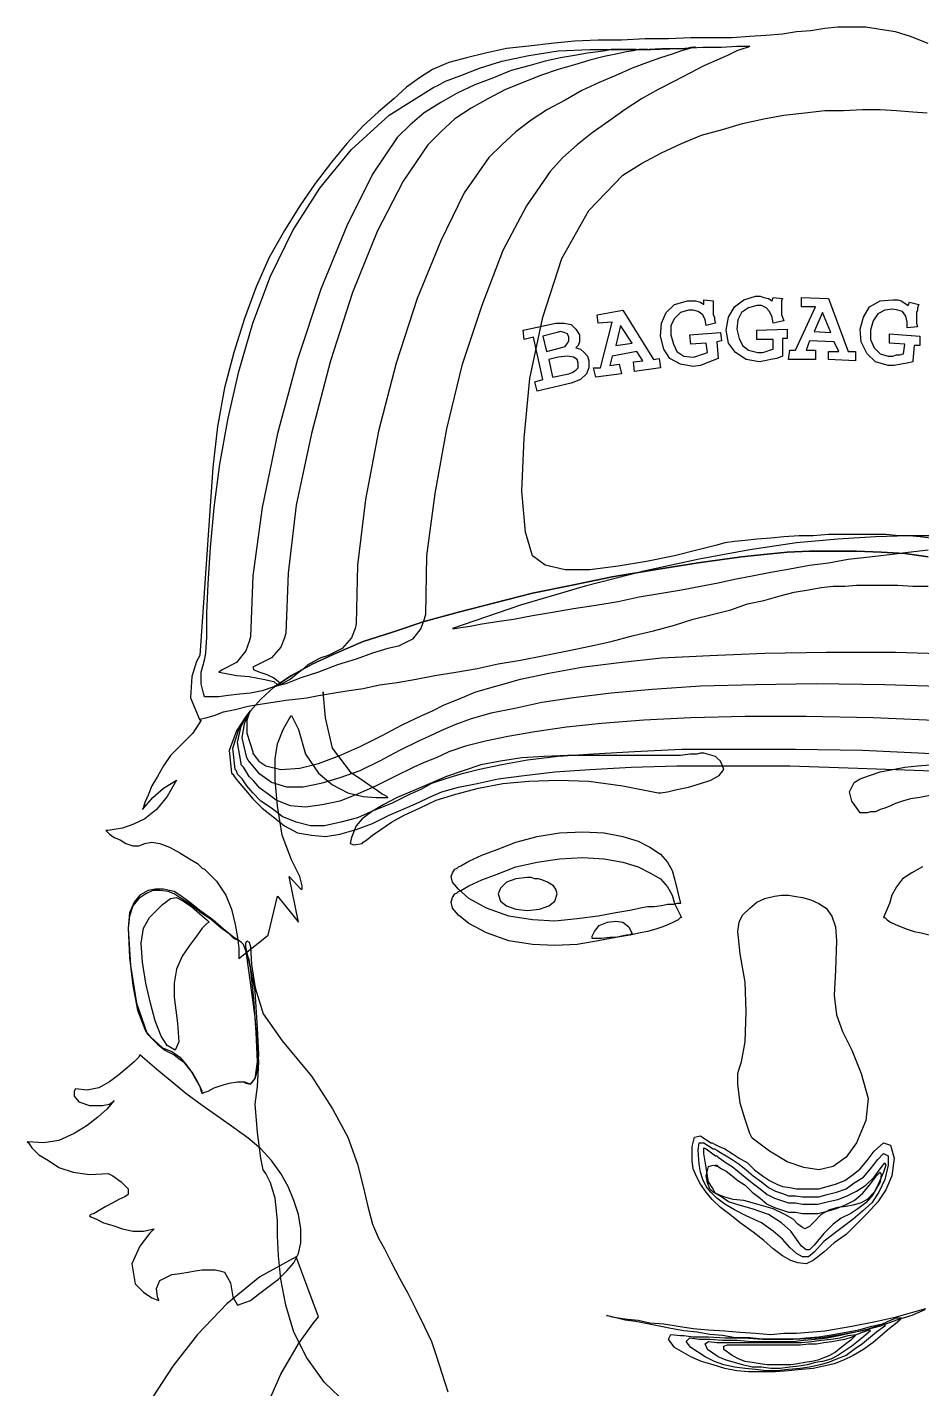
# Model space of a CAD drawing. Extents: x 141.92 to 143.05, y 60.08 to 61.86.
# Drawn here: x 142.3503 to 142.5103, y 61.6175 to 61.8611 of the extents above; entities that cross this region are included whole.
import ezdxf

# ---------------------------------------------------------------- set-up
doc = ezdxf.new("R2010")
doc.units = 0
doc.layers.get('0').update_dxf_attribs({"linetype": 'CONTINUOUS'})

msp = doc.modelspace()

# ---------------------------------------------------------------- linework, layer by layer
at = {"linetype": 'CONTINUOUS'}
for points in [[(142.5115, 61.85819), (142.50835, 61.85944), (142.50562, 61.86029), (142.50288, 61.8607), (142.50037, 61.86112), (142.49785, 61.86112), (142.49532, 61.86112), (142.49301, 61.86091), (142.49049, 61.86049), (142.48796, 61.86029), (142.48545, 61.85986), (142.48251, 61.85965), (142.47957, 61.85944), (142.47642, 61.85924), (142.47285, 61.85924), (142.46906, 61.85924), (142.46507, 61.85902), (142.46086, 61.85902), (142.45666, 61.85881), (142.45246, 61.85881), (142.44826, 61.8586), (142.44406, 61.85819), (142.44007, 61.85776), (142.43607, 61.85734), (142.43229, 61.8565), (142.42893, 61.85566), (142.42578, 61.85482), (142.42283, 61.85356), (142.42053, 61.85209), (142.41821, 61.8504), (142.4159, 61.8483), (142.41317, 61.846), (142.41044, 61.84347), (142.40749, 61.84032), (142.40476, 61.83696), (142.40182, 61.83318), (142.39909, 61.82918), (142.39636, 61.82477), (142.39363, 61.81994), (142.39132, 61.81469), (142.38922, 61.80901), (142.38732, 61.80292), (142.38564, 61.79661), (142.38438, 61.78968), (142.38354, 61.78233), (142.38123, 61.7487), (142.3806, 61.74765), (142.37976, 61.74493), (142.37955, 61.74114), (142.38123, 61.73714)], [(142.44385, 61.83528), (142.43965, 61.82918), (142.43544, 61.8212), (142.43166, 61.81132), (142.42808, 61.8006), (142.42536, 61.78926), (142.42325, 61.77771), (142.42178, 61.76657), (142.42158, 61.75606), (142.42136, 61.75522), (142.42073, 61.75353), (142.41926, 61.75165), (142.41674, 61.75038), (142.41485, 61.74996), (142.41212, 61.74913), (142.40918, 61.74808), (142.40581, 61.74703), (142.40245, 61.74576), (142.3993, 61.74471), (142.39657, 61.74366), (142.39425, 61.74303), (142.39237, 61.7424), (142.39027, 61.74198), (142.38837, 61.74177), (142.38627, 61.74156), (142.38459, 61.74135), (142.38333, 61.74135), (142.38249, 61.74135), (142.38207, 61.74135), (142.38186, 61.74198), (142.38144, 61.74366), (142.38144, 61.74576), (142.38207, 61.74786), (142.38228, 61.74913), (142.38249, 61.75206), (142.38249, 61.75627), (142.3827, 61.76152), (142.38312, 61.76804), (142.38375, 61.77518), (142.3848, 61.78296), (142.38627, 61.79115), (142.38817, 61.79955), (142.39068, 61.80817), (142.39384, 61.81657), (142.39783, 61.82477), (142.40266, 61.83233), (142.40834, 61.83927), (142.41506, 61.84537), (142.42305, 61.8504), (142.42368, 61.85062), (142.42515, 61.85145), (142.42788, 61.8525), (142.43124, 61.85377), (142.43523, 61.85503), (142.44007, 61.85608), (142.44532, 61.85692), (142.45099, 61.85713), (142.45666, 61.85713), (142.46191, 61.85713), (142.46696, 61.85734), (142.47117, 61.85755), (142.47453, 61.85755), (142.47725, 61.85776), (142.47894, 61.85776), (142.47957, 61.85776), (142.47936, 61.85755), (142.47852, 61.85734), (142.47725, 61.85692), (142.47558, 61.85608), (142.47368, 61.85524), (142.47138, 61.85419), (142.46885, 61.85293), (142.46612, 61.85145), (142.46318, 61.84999), (142.46024, 61.8483), (142.45729, 61.84642), (142.45436, 61.84431), (142.45141, 61.84221), (142.44868, 61.84011), (142.44616, 61.8378), (142.44385, 61.83528)], [(142.43292, 61.8378), (142.42851, 61.83149), (142.42431, 61.82288), (142.4201, 61.81259), (142.41632, 61.80103), (142.41317, 61.78884), (142.41086, 61.77665), (142.40939, 61.76489), (142.40918, 61.75438), (142.40897, 61.75353), (142.40834, 61.75186), (142.40666, 61.74996), (142.40414, 61.7487), (142.40287, 61.74828), (142.40161, 61.74765), (142.40056, 61.74703), (142.39951, 61.74618), (142.39846, 61.74534), (142.39741, 61.7445), (142.39594, 61.74366), (142.39425, 61.74303), (142.39237, 61.7424), (142.39027, 61.74198), (142.38837, 61.74177), (142.38627, 61.74156), (142.38459, 61.74135), (142.38333, 61.74135), (142.38249, 61.74135), (142.38207, 61.74135), (142.38186, 61.74198), (142.38144, 61.74366), (142.38144, 61.74576), (142.38207, 61.74786), (142.38228, 61.74913), (142.38249, 61.75206), (142.38249, 61.75627), (142.3827, 61.76152), (142.38312, 61.76804), (142.38375, 61.77518), (142.3848, 61.78296), (142.38627, 61.79115), (142.38817, 61.79955), (142.39068, 61.80817), (142.39384, 61.81657), (142.39783, 61.82477), (142.40266, 61.83233), (142.40834, 61.83927), (142.41506, 61.84537), (142.42305, 61.8504), (142.42368, 61.85062), (142.42515, 61.85145), (142.42788, 61.8525), (142.43124, 61.85377), (142.43523, 61.85503), (142.44007, 61.85608), (142.44532, 61.85692), (142.45099, 61.85713), (142.45624, 61.85713), (142.46045, 61.85713), (142.46381, 61.85734), (142.46633, 61.85734), (142.46801, 61.85734), (142.46906, 61.85755), (142.4697, 61.85755), (142.4699, 61.85755), (142.4697, 61.85755), (142.46885, 61.85734), (142.46738, 61.85692), (142.4657, 61.85629), (142.4636, 61.85566), (142.46129, 61.85482), (142.45856, 61.85377), (142.45561, 61.8525), (142.45267, 61.85125), (142.44952, 61.84978), (142.44658, 61.8481), (142.44342, 61.84642), (142.44049, 61.84452), (142.43775, 61.84242), (142.43523, 61.84011), (142.43292, 61.8378)], [(142.38207, 61.74135), (142.38186, 61.74198), (142.38144, 61.74366), (142.38144, 61.74576), (142.38207, 61.74786), (142.38228, 61.74913), (142.38249, 61.75206), (142.38249, 61.75627), (142.3827, 61.76152), (142.38312, 61.76804), (142.38375, 61.77518), (142.3848, 61.78296), (142.38627, 61.79115), (142.38817, 61.79955), (142.39068, 61.80817), (142.39384, 61.81657), (142.39783, 61.82477), (142.40266, 61.83233), (142.40834, 61.83927), (142.41506, 61.84537), (142.42305, 61.8504), (142.42368, 61.85062), (142.42515, 61.85145), (142.42788, 61.8525), (142.43124, 61.85377), (142.43523, 61.85503), (142.44007, 61.85608), (142.44532, 61.85692), (142.45099, 61.85713), (142.45561, 61.85713), (142.45814, 61.85713), (142.45919, 61.85713), (142.45876, 61.85713), (142.45793, 61.85713), (142.45646, 61.85713), (142.45541, 61.85713), (142.45499, 61.85713), (142.45478, 61.85713), (142.45372, 61.85692), (142.45246, 61.85671), (142.45057, 61.8565), (142.44826, 61.85608), (142.44574, 61.85566), (142.44301, 61.85503), (142.44007, 61.85419), (142.43692, 61.85335), (142.43377, 61.85209), (142.4304, 61.85083), (142.42725, 61.84935), (142.42431, 61.84767), (142.42136, 61.84578), (142.41884, 61.84368), (142.41653, 61.84137), (142.41212, 61.83486), (142.40749, 61.82561), (142.40287, 61.81427), (142.39867, 61.80165), (142.3951, 61.78842), (142.39237, 61.77518), (142.39068, 61.76299), (142.39027, 61.75206), (142.39005, 61.75123), (142.38942, 61.74955), (142.38775, 61.74744), (142.38522, 61.74618), (142.38459, 61.74576), (142.38564, 61.74555), (142.38775, 61.74513), (142.39005, 61.74493), (142.39257, 61.7445), (142.39447, 61.74408), (142.3951, 61.74345), (142.39425, 61.74303), (142.39237, 61.7424), (142.39027, 61.74198), (142.38837, 61.74177), (142.38627, 61.74156), (142.38459, 61.74135), (142.38333, 61.74135), (142.38249, 61.74135), (142.38207, 61.74135)], [(142.422, 61.84011), (142.41758, 61.8336), (142.41296, 61.82456), (142.40854, 61.81364), (142.40456, 61.80145), (142.40119, 61.78842), (142.39846, 61.7756), (142.39699, 61.76342), (142.39657, 61.7527), (142.39636, 61.75186), (142.39573, 61.75018), (142.39405, 61.74828), (142.39152, 61.74703), (142.39068, 61.7466), (142.3909, 61.74618), (142.39195, 61.74576), (142.3932, 61.74534), (142.39447, 61.74471), (142.39531, 61.74408), (142.39552, 61.74366), (142.39425, 61.74303), (142.39237, 61.7424), (142.39027, 61.74198), (142.38837, 61.74177), (142.38627, 61.74156), (142.38459, 61.74135), (142.38333, 61.74135), (142.38249, 61.74135), (142.38207, 61.74135), (142.38186, 61.74198), (142.38144, 61.74366), (142.38144, 61.74576), (142.38207, 61.74786), (142.38228, 61.74913), (142.38249, 61.75206), (142.38249, 61.75627), (142.3827, 61.76152), (142.38312, 61.76804), (142.38375, 61.77518), (142.3848, 61.78296), (142.38627, 61.79115), (142.38817, 61.79955), (142.39068, 61.80817), (142.39384, 61.81657), (142.39783, 61.82477), (142.40266, 61.83233), (142.40834, 61.83927), (142.41506, 61.84537), (142.42305, 61.8504), (142.42368, 61.85062), (142.42515, 61.85145), (142.42788, 61.8525), (142.43124, 61.85377), (142.43523, 61.85503), (142.44007, 61.85608), (142.44532, 61.85692), (142.45099, 61.85713), (142.45583, 61.85713), (142.45898, 61.85713), (142.46066, 61.85713), (142.46129, 61.85713), (142.46129, 61.85713), (142.46086, 61.85713), (142.46024, 61.85713), (142.46003, 61.85713), (142.45981, 61.85713), (142.45876, 61.85692), (142.45751, 61.85671), (142.45561, 61.85629), (142.45351, 61.85587), (142.45099, 61.85524), (142.44826, 61.8544), (142.44532, 61.85356), (142.44217, 61.8525), (142.43902, 61.85125), (142.43587, 61.84999), (142.43271, 61.8483), (142.42977, 61.84662), (142.42683, 61.84473), (142.42431, 61.84242), (142.422, 61.84011)], [(142.51192, 61.76972), (142.51003, 61.76992), (142.50814, 61.77014), (142.50625, 61.77014), (142.50393, 61.77035), (142.50142, 61.77035), (142.4989, 61.77035), (142.49637, 61.77035), (142.49364, 61.77035), (142.49091, 61.77014), (142.48839, 61.77014), (142.48567, 61.76992), (142.48335, 61.76972), (142.48083, 61.76951), (142.47873, 61.7693), (142.47684, 61.76909), (142.47515, 61.76887), (142.47368, 61.76845), (142.47033, 61.76762), (142.46612, 61.76657), (142.46108, 61.76552), (142.45604, 61.76467), (142.45099, 61.76404), (142.44658, 61.76404), (142.44301, 61.76489), (142.4407, 61.76657), (142.43944, 61.77077), (142.4388, 61.77812), (142.43922, 61.78758), (142.44027, 61.7983), (142.44259, 61.80922), (142.44595, 61.81973), (142.45078, 61.82834), (142.45688, 61.83465), (142.46024, 61.83675), (142.46381, 61.83864), (142.46738, 61.84032), (142.47095, 61.8418), (142.47473, 61.84285), (142.47831, 61.8439), (142.48209, 61.84473), (142.48567, 61.84537), (142.48944, 61.84578), (142.49301, 61.8462), (142.49637, 61.8462), (142.49973, 61.84642), (142.50288, 61.84642), (142.50583, 61.8462), (142.50877, 61.846), (142.51129, 61.84578)], [(142.48377, 61.80523), (142.48083, 61.80523), (142.48083, 61.80691), (142.48629, 61.80712), (142.48629, 61.80544), (142.48545, 61.80544), (142.48545, 61.8025), (142.48545, 61.80228), (142.4844, 61.80187), (142.48335, 61.80165), (142.4823, 61.80145), (142.48125, 61.80123), (142.47894, 61.80165), (142.47705, 61.80292), (142.47579, 61.8046), (142.47537, 61.80691), (142.47579, 61.80922), (142.47684, 61.81112), (142.47852, 61.81237), (142.48062, 61.813), (142.48146, 61.813), (142.48209, 61.81279), (142.48293, 61.81259), (142.48356, 61.81217), (142.48377, 61.81279), (142.48545, 61.81259), (142.48524, 61.81217), (142.48524, 61.81154), (142.48524, 61.81112), (142.48524, 61.81069), (142.48524, 61.81027), (142.48524, 61.80964), (142.48545, 61.80922), (142.48567, 61.80859), (142.48377, 61.80817), (142.48356, 61.80922), (142.48314, 61.81027), (142.48251, 61.8109), (142.48167, 61.81132), (142.48083, 61.81132), (142.47936, 61.8109), (142.4781, 61.81006), (142.47747, 61.8088), (142.47725, 61.80712), (142.47768, 61.80544), (142.47831, 61.80418), (142.47936, 61.80334), (142.48104, 61.80292), (142.48188, 61.80292), (142.48251, 61.80313), (142.48314, 61.80334), (142.48377, 61.80355), (142.48377, 61.80523)], [(142.49133, 61.81112), (142.48881, 61.81112), (142.48881, 61.81279), (142.49364, 61.81259), (142.49721, 61.80313), (142.49847, 61.80313), (142.49847, 61.80145), (142.49364, 61.80165), (142.49364, 61.80313), (142.49553, 61.80313), (142.49469, 61.80481), (142.49028, 61.80502), (142.48965, 61.80334), (142.49133, 61.80334), (142.49133, 61.80165), (142.4865, 61.80165), (142.48672, 61.80334), (142.48776, 61.80334), (142.49133, 61.81112)], [(142.45499, 61.80838), (142.45246, 61.80817), (142.45226, 61.80964), (142.45688, 61.81048), (142.46234, 61.80165), (142.46339, 61.80187), (142.4636, 61.80018), (142.45898, 61.79955), (142.45876, 61.80123), (142.46045, 61.80145), (142.4594, 61.80313), (142.45499, 61.80228), (142.45456, 61.8006), (142.45624, 61.80082), (142.45666, 61.79913), (142.45204, 61.7985), (142.45162, 61.80018), (142.45288, 61.80018), (142.45499, 61.80838)], [(142.4718, 61.8046), (142.46906, 61.80439), (142.46885, 61.80607), (142.47432, 61.80649), (142.47453, 61.80502), (142.47368, 61.80481), (142.4739, 61.80187), (142.4739, 61.80187), (142.47285, 61.80145), (142.4718, 61.80103), (142.47075, 61.8006), (142.46948, 61.8004), (142.46717, 61.80082), (142.46528, 61.80187), (142.46423, 61.80355), (142.4636, 61.80586), (142.46381, 61.80817), (142.46465, 61.81006), (142.46612, 61.81154), (142.46843, 61.81217), (142.46927, 61.81217), (142.4699, 61.81217), (142.47075, 61.81195), (142.47138, 61.81154), (142.47138, 61.81237), (142.47305, 61.81217), (142.47305, 61.81154), (142.47305, 61.81112), (142.47305, 61.81048), (142.47305, 61.81006), (142.47305, 61.80964), (142.47327, 61.80922), (142.47327, 61.8088), (142.47348, 61.80817), (142.4718, 61.80775), (142.47158, 61.8088), (142.47117, 61.80964), (142.47033, 61.81027), (142.46948, 61.81048), (142.46865, 61.81048), (142.46717, 61.81006), (142.46612, 61.80901), (142.46549, 61.80775), (142.46549, 61.80607), (142.46591, 61.80439), (142.46655, 61.80313), (142.4678, 61.80228), (142.46948, 61.80208), (142.47011, 61.80228), (142.47075, 61.8025), (142.47138, 61.80271), (142.472, 61.80292), (142.4718, 61.8046)], [(142.5073, 61.80439), (142.50457, 61.8046), (142.50457, 61.80628), (142.51003, 61.80586), (142.51003, 61.80418), (142.50898, 61.80418), (142.50877, 61.80145), (142.50877, 61.80123), (142.50772, 61.80103), (142.50667, 61.80082), (142.5054, 61.8006), (142.50435, 61.8006), (142.50205, 61.80123), (142.50057, 61.80271), (142.49952, 61.80481), (142.49931, 61.80712), (142.49995, 61.80922), (142.501, 61.81112), (142.50288, 61.81217), (142.5052, 61.81237), (142.50604, 61.81237), (142.50667, 61.81217), (142.5073, 61.81174), (142.50793, 61.81132), (142.50814, 61.81195), (142.50982, 61.81154), (142.50961, 61.8109), (142.50961, 61.81048), (142.5094, 61.81006), (142.5094, 61.80964), (142.5094, 61.80922), (142.5094, 61.80859), (142.5094, 61.80817), (142.50961, 61.80754), (142.50772, 61.80733), (142.50772, 61.80838), (142.5075, 61.80943), (142.50688, 61.81027), (142.50604, 61.81048), (142.5052, 61.81069), (142.50373, 61.81048), (142.50247, 61.80985), (142.50163, 61.80859), (142.5012, 61.80691), (142.5012, 61.80523), (142.50183, 61.80376), (142.50288, 61.80271), (142.50435, 61.80228), (142.5052, 61.80228), (142.50583, 61.8025), (142.50645, 61.8025), (142.50709, 61.80271), (142.5073, 61.80439)], [(142.4409, 61.80565), (142.43922, 61.80523), (142.43902, 61.80691), (142.4449, 61.80817), (142.44637, 61.80817), (142.44763, 61.80796), (142.44847, 61.80712), (142.4491, 61.80607), (142.4491, 61.80544), (142.4491, 61.80481), (142.44889, 61.80418), (142.44847, 61.80376), (142.44931, 61.80355), (142.44994, 61.80292), (142.45057, 61.80228), (142.45078, 61.80145), (142.45078, 61.80018), (142.45036, 61.79913), (142.44931, 61.79808), (142.44763, 61.79745), (142.44154, 61.79598), (142.44112, 61.79766), (142.44259, 61.79808), (142.4409, 61.80565)], [(142.49111, 61.8067), (142.49406, 61.80649), (142.49259, 61.81006), (142.49111, 61.8067)], [(142.44322, 61.80313), (142.44574, 61.80376), (142.44658, 61.80397), (142.447, 61.8046), (142.44721, 61.80502), (142.44721, 61.80565), (142.447, 61.80628), (142.44637, 61.80649), (142.44574, 61.8067), (142.44511, 61.80649), (142.44259, 61.80586), (142.44322, 61.80313)], [(142.45561, 61.80418), (142.45856, 61.8046), (142.45646, 61.80775), (142.45561, 61.80418)], [(142.44427, 61.7985), (142.44721, 61.79913), (142.44784, 61.79935), (142.44847, 61.79977), (142.44889, 61.80018), (142.44889, 61.80103), (142.44868, 61.80165), (142.44805, 61.80208), (142.447, 61.80228), (142.44532, 61.80208), (142.44364, 61.80165), (142.44427, 61.7985)], [(142.51319, 61.77014), (142.50793, 61.77014), (142.50205, 61.76992), (142.49532, 61.76951), (142.48796, 61.76887), (142.47957, 61.76762), (142.47053, 61.76594), (142.46066, 61.76383), (142.45016, 61.7611), (142.43859, 61.75774), (142.42641, 61.75353), (142.42683, 61.75353), (142.42788, 61.75375), (142.42956, 61.75396), (142.43166, 61.75438), (142.43439, 61.7548), (142.43734, 61.75522), (142.4407, 61.75585), (142.44427, 61.75648), (142.44805, 61.75711), (142.45204, 61.75774), (142.45604, 61.75837), (142.45981, 61.75921), (142.46381, 61.75984), (142.46738, 61.76047), (142.47075, 61.7611), (142.4739, 61.76173), (142.47684, 61.76237), (142.47999, 61.76299), (142.48335, 61.76362), (142.48672, 61.76425), (142.49028, 61.76489), (142.49364, 61.7653), (142.49721, 61.76594), (142.501, 61.76635), (142.50457, 61.76677), (142.50793, 61.7672), (142.5115, 61.76762)], [(142.5115, 61.76635), (142.5073, 61.76699), (142.5031, 61.7672), (142.49868, 61.7674), (142.49448, 61.7674), (142.49028, 61.7674), (142.48629, 61.7672), (142.48209, 61.76677), (142.4781, 61.76635), (142.47033, 61.7653), (142.46255, 61.76404), (142.45499, 61.76278), (142.44784, 61.76132), (142.4407, 61.75984), (142.43397, 61.75816), (142.42746, 61.75648), (142.42136, 61.7548), (142.41569, 61.75291), (142.41044, 61.75123), (142.40561, 61.74913), (142.4014, 61.74723), (142.39762, 61.74513), (142.39447, 61.74303), (142.39215, 61.74093), (142.39027, 61.73883), (142.38942, 61.73778), (142.38775, 61.73526), (142.38648, 61.73169), (142.3869, 61.72769)], [(142.38753, 61.72832), (142.38712, 61.73211), (142.38817, 61.73547), (142.38963, 61.73799), (142.39027, 61.73883), (142.39215, 61.74093), (142.39447, 61.74303), (142.39762, 61.74513), (142.4014, 61.74723), (142.40561, 61.74913), (142.41044, 61.75123), (142.41569, 61.75291), (142.42136, 61.7548), (142.42746, 61.75648), (142.43397, 61.75816), (142.4407, 61.75984), (142.44784, 61.76132), (142.45499, 61.76278), (142.46255, 61.76404), (142.47033, 61.7653), (142.4781, 61.76635), (142.48209, 61.76677), (142.48629, 61.7672), (142.49028, 61.7674), (142.49448, 61.7674), (142.49868, 61.7674), (142.5031, 61.7672), (142.5073, 61.76699), (142.5115, 61.76635)], [(142.38858, 61.72937), (142.38795, 61.73316), (142.38858, 61.73609), (142.38963, 61.73799), (142.39027, 61.73883), (142.39215, 61.74093), (142.39447, 61.74303), (142.39762, 61.74513), (142.4014, 61.74723), (142.40561, 61.74913), (142.41044, 61.75123), (142.41569, 61.75291), (142.42136, 61.7548), (142.42746, 61.75648), (142.43397, 61.75816), (142.4407, 61.75984), (142.44784, 61.76132), (142.45499, 61.76278), (142.46255, 61.76404), (142.47033, 61.7653), (142.4781, 61.76635), (142.48209, 61.76677), (142.48629, 61.7672), (142.49028, 61.7674), (142.49448, 61.7674), (142.49868, 61.7674), (142.5031, 61.7672), (142.5073, 61.76699), (142.5115, 61.76635)], [(142.38963, 61.73042), (142.3888, 61.73399), (142.38922, 61.73652), (142.38985, 61.73819), (142.39027, 61.73883), (142.39215, 61.74093), (142.39447, 61.74303), (142.39762, 61.74513), (142.4014, 61.74723), (142.40561, 61.74913), (142.41044, 61.75123), (142.41569, 61.75291), (142.42136, 61.7548), (142.42746, 61.75648), (142.43397, 61.75816), (142.4407, 61.75984), (142.44784, 61.76132), (142.45499, 61.76278), (142.46255, 61.76404), (142.47033, 61.7653), (142.4781, 61.76635), (142.48209, 61.76677), (142.48629, 61.7672), (142.49028, 61.7674), (142.49448, 61.7674), (142.49868, 61.7674), (142.5031, 61.7672), (142.5073, 61.76699), (142.5115, 61.76635)], [(142.5115, 61.76635), (142.5073, 61.76699), (142.5031, 61.7672), (142.49868, 61.7674), (142.49448, 61.7674), (142.49028, 61.7674), (142.48629, 61.7672), (142.48209, 61.76677), (142.4781, 61.76635), (142.47033, 61.7653), (142.46255, 61.76404), (142.45499, 61.76278), (142.44784, 61.76132), (142.4407, 61.75984), (142.43397, 61.75816), (142.42746, 61.75648), (142.42136, 61.7548), (142.41569, 61.75291), (142.41044, 61.75123), (142.40561, 61.74913), (142.4014, 61.74723), (142.39762, 61.74513), (142.39447, 61.74303), (142.39215, 61.74093), (142.39027, 61.73883), (142.39005, 61.73841), (142.38963, 61.73714), (142.38963, 61.73484), (142.39068, 61.73147)], [(142.38123, 61.73714), (142.38144, 61.73736), (142.38228, 61.73757), (142.38375, 61.73799), (142.38543, 61.73862), (142.38753, 61.73904), (142.38985, 61.73967), (142.39237, 61.74009), (142.3951, 61.74051), (142.39657, 61.74072), (142.39825, 61.74093), (142.40035, 61.74114), (142.40245, 61.74156), (142.40497, 61.74198), (142.40749, 61.7424), (142.41044, 61.74282), (142.41338, 61.74345), (142.41653, 61.74388), (142.41989, 61.7445), (142.42325, 61.74513), (142.42703, 61.74576), (142.43082, 61.74639), (142.4346, 61.74723), (142.43859, 61.74786), (142.4428, 61.7487), (142.447, 61.74955), (142.45099, 61.75038), (142.45478, 61.75123), (142.45876, 61.75228), (142.46234, 61.75312), (142.46612, 61.75417), (142.46948, 61.75522), (142.47285, 61.75606), (142.4762, 61.7569), (142.47915, 61.75795), (142.48209, 61.75858), (142.48504, 61.75942), (142.48755, 61.76005), (142.49006, 61.76047), (142.49238, 61.76089), (142.49448, 61.7611), (142.49658, 61.7611), (142.49868, 61.76132), (142.501, 61.76132), (142.50352, 61.76132), (142.50604, 61.76132), (142.50877, 61.7611), (142.5115, 61.7611)], [(142.39068, 61.73147), (142.39068, 61.73126), (142.3911, 61.73064), (142.39174, 61.72979), (142.393, 61.72895), (142.39573, 61.72832), (142.39909, 61.72854), (142.40245, 61.72937), (142.40624, 61.73084), (142.41002, 61.73252), (142.4138, 61.73442), (142.41738, 61.73631), (142.42095, 61.73799), (142.42283, 61.73883), (142.42493, 61.73988), (142.42746, 61.74093), (142.43061, 61.74219), (142.43418, 61.74324), (142.43859, 61.7445), (142.44364, 61.74555), (142.44952, 61.7466), (142.45624, 61.74744), (142.46381, 61.74828), (142.47243, 61.7487), (142.4823, 61.74913), (142.49322, 61.74933), (142.50562, 61.74933), (142.51927, 61.74891)], [(142.38144, 61.73714), (142.38144, 61.73714), (142.37997, 61.73484), (142.37745, 61.73231), (142.37598, 61.73084), (142.37471, 61.72895), (142.37366, 61.72706), (142.37261, 61.72538), (142.37198, 61.7237), (142.37136, 61.72244), (142.37114, 61.7216), (142.37093, 61.72118), (142.37283, 61.72328), (142.37471, 61.72496), (142.3764, 61.72601), (142.37703, 61.72643), (142.37535, 61.72349), (142.37346, 61.72118), (142.37136, 61.7195), (142.36925, 61.71845), (142.36736, 61.71782), (142.36589, 61.7176), (142.36484, 61.7174), (142.36442, 61.7174), (142.36463, 61.71718), (142.36505, 61.71677), (142.36589, 61.71613), (142.36694, 61.71572), (142.36799, 61.71508), (142.36925, 61.71467), (142.37031, 61.71467), (142.37136, 61.71508), (142.37261, 61.7153), (142.37408, 61.71508), (142.37576, 61.71445), (142.37766, 61.7134), (142.37934, 61.71235), (142.38081, 61.71151), (142.38165, 61.71067), (142.38207, 61.71046), (142.38417, 61.70836), (142.38585, 61.70584), (142.3869, 61.70331), (142.38753, 61.70058), (142.38795, 61.69828), (142.38817, 61.69638), (142.38817, 61.69491), (142.38817, 61.69449), (142.39342, 61.69869), (142.3951, 61.70563), (142.39888, 61.70101), (142.3972, 61.7092), (142.3993, 61.70689), (142.39951, 61.70689), (142.39951, 61.70752), (142.39909, 61.7092), (142.39762, 61.71215), (142.39594, 61.71655), (142.3951, 61.7218), (142.39468, 61.72643), (142.39468, 61.73021), (142.3951, 61.73294), (142.39615, 61.73547), (142.3972, 61.73736), (142.39762, 61.73799), (142.39888, 61.73547), (142.40014, 61.73105), (142.40245, 61.72769), (142.40497, 61.72559), (142.40771, 61.72412), (142.41044, 61.72349), (142.41275, 61.72328), (142.41422, 61.72328), (142.41485, 61.72328), (142.41485, 61.72328), (142.41464, 61.72349), (142.41422, 61.7237), (142.4138, 61.72391), (142.41296, 61.72454), (142.41169, 61.72538), (142.41023, 61.72643), (142.40834, 61.72769), (142.40497, 61.73211), (142.40371, 61.73757), (142.40329, 61.74219), (142.40329, 61.74177)], [(142.51717, 61.74303), (142.50373, 61.74345), (142.49154, 61.74366), (142.48062, 61.74345), (142.47075, 61.74324), (142.46213, 61.74261), (142.45478, 61.74198), (142.44805, 61.74114), (142.44237, 61.7403), (142.43754, 61.73924), (142.43334, 61.73841), (142.42977, 61.73736), (142.42683, 61.73631), (142.42431, 61.73526), (142.4222, 61.73421), (142.42031, 61.73336), (142.41695, 61.73169), (142.41338, 61.72979), (142.40981, 61.72811), (142.40624, 61.72685), (142.40287, 61.7258), (142.39972, 61.72517), (142.39678, 61.72517), (142.39405, 61.72601), (142.39195, 61.72749), (142.39068, 61.72895), (142.38985, 61.73), (142.38963, 61.73042)], [(142.51529, 61.73694), (142.50163, 61.73757), (142.48965, 61.73778), (142.47873, 61.73778), (142.46906, 61.73757), (142.46066, 61.73714), (142.45309, 61.73652), (142.44679, 61.73589), (142.44112, 61.73504), (142.43628, 61.73421), (142.43229, 61.73336), (142.42872, 61.73252), (142.42578, 61.73147), (142.42346, 61.73042), (142.42136, 61.72959), (142.41948, 61.72874), (142.41611, 61.72706), (142.41275, 61.72538), (142.40939, 61.72391), (142.40624, 61.72265), (142.40309, 61.72202), (142.40014, 61.7216), (142.39741, 61.7218), (142.39489, 61.72286), (142.39342, 61.72391), (142.39195, 61.72496), (142.3909, 61.72622), (142.39005, 61.72706), (142.38942, 61.72811), (142.389, 61.72874), (142.38858, 61.72916), (142.38858, 61.72937)], [(142.51339, 61.73105), (142.49973, 61.73169), (142.48776, 61.73189), (142.47684, 61.73189), (142.46738, 61.73189), (142.45898, 61.73147), (142.45162, 61.73105), (142.44532, 61.73064), (142.43985, 61.73), (142.43523, 61.72916), (142.43124, 61.72832), (142.42788, 61.72749), (142.42515, 61.72664), (142.42263, 61.7258), (142.42073, 61.72475), (142.41884, 61.72391), (142.41548, 61.72223), (142.41233, 61.72097), (142.40939, 61.7197), (142.40644, 61.71887), (142.40351, 61.71823), (142.40098, 61.71823), (142.39846, 61.71887), (142.39594, 61.71992), (142.39405, 61.72139), (142.39215, 61.72265), (142.39068, 61.72412), (142.38963, 61.72538), (142.3888, 61.72664), (142.38795, 61.72749), (142.38775, 61.72811), (142.38753, 61.72832)], [(142.41023, 61.71508), (142.41044, 61.7153), (142.41107, 61.71572), (142.41212, 61.71655), (142.41359, 61.7176), (142.41548, 61.71887), (142.41779, 61.72013), (142.42053, 61.72139), (142.42346, 61.72286), (142.42703, 61.72391), (142.43103, 61.72496), (142.43544, 61.7258), (142.44007, 61.72622), (142.44532, 61.72643), (142.45078, 61.72622), (142.45688, 61.72538), (142.46318, 61.72412), (142.4636, 61.72412), (142.46486, 61.72433), (142.46655, 61.72475), (142.46865, 61.72517), (142.47075, 61.7258), (142.47263, 61.72643), (142.4741, 61.72727), (142.47495, 61.72832), (142.47473, 61.72895), (142.47432, 61.72979), (142.47368, 61.73042), (142.47348, 61.73064), (142.47138, 61.73126), (142.47117, 61.73126), (142.47075, 61.73126), (142.47011, 61.73105), (142.46885, 61.73105), (142.46717, 61.73084), (142.46507, 61.73084), (142.46234, 61.73084), (142.45898, 61.73084), (142.45519, 61.73084), (142.45121, 61.73084), (142.447, 61.73084), (142.4428, 61.73064), (142.4388, 61.73042), (142.43502, 61.72979), (142.43145, 61.72916), (142.4283, 61.72811), (142.42536, 61.72706), (142.42241, 61.7258), (142.41948, 61.72454), (142.41653, 61.72328), (142.41401, 61.72202), (142.41191, 61.72075), (142.41023, 61.7195), (142.40918, 61.71823), (142.40834, 61.71613), (142.40813, 61.71508), (142.40876, 61.71487), (142.41023, 61.71508)], [(142.3869, 61.72769), (142.38712, 61.72749), (142.38753, 61.72685), (142.38837, 61.7258), (142.38942, 61.72454), (142.39068, 61.72307), (142.39237, 61.72139), (142.39425, 61.71992), (142.39636, 61.71823), (142.39867, 61.71697), (142.40119, 61.71655), (142.40371, 61.71635), (142.40624, 61.71677), (142.40918, 61.7176), (142.41212, 61.71865), (142.41506, 61.72013), (142.41843, 61.7216), (142.42031, 61.72244), (142.4222, 61.72328), (142.42452, 61.72433), (142.42746, 61.72517), (142.43082, 61.7258), (142.4346, 61.72664), (142.43922, 61.72727), (142.44469, 61.7279), (142.45099, 61.72832), (142.45835, 61.72874), (142.46655, 61.72895), (142.476, 61.72895), (142.48672, 61.72895), (142.4989, 61.72854), (142.51234, 61.72811)], [(142.49931, 61.72055), (142.4989, 61.72118), (142.49785, 61.72265), (142.49742, 61.72433), (142.49826, 61.72601), (142.49931, 61.72664), (142.501, 61.72727), (142.50288, 61.7279), (142.5052, 61.72832), (142.5073, 61.72874), (142.50961, 61.72895), (142.51192, 61.72916)], [(142.51213, 61.7237), (142.51003, 61.72328), (142.50835, 61.72307), (142.50688, 61.72265), (142.50562, 61.72223), (142.50478, 61.7218), (142.50373, 61.72139), (142.50288, 61.72118), (142.50205, 61.72075), (142.5012, 61.72075), (142.50057, 61.72055), (142.49995, 61.72055), (142.49931, 61.72055)], [(142.42746, 61.71088), (142.42788, 61.7111), (142.42935, 61.71193), (142.43166, 61.71298), (142.43439, 61.71403), (142.43775, 61.7153), (142.44154, 61.71635), (142.44553, 61.71697), (142.44973, 61.71718), (142.45351, 61.71697), (142.45688, 61.71635), (142.45961, 61.7155), (142.46171, 61.71445), (142.4636, 61.7132), (142.46486, 61.71172), (142.4657, 61.71025), (142.46612, 61.70878), (142.46717, 61.70436), (142.46696, 61.70436), (142.46655, 61.70436), (142.46591, 61.70416), (142.46486, 61.70416), (142.46381, 61.70395), (142.46255, 61.70374), (142.46129, 61.70374), (142.46003, 61.70353), (142.45814, 61.70311), (142.45561, 61.70268), (142.45246, 61.70206), (142.44868, 61.70163), (142.44469, 61.70121), (142.4407, 61.70143), (142.43649, 61.70206), (142.4325, 61.70353), (142.42935, 61.70521), (142.42746, 61.70689), (142.42641, 61.70815), (142.4262, 61.7092), (142.42641, 61.70983), (142.42683, 61.71046), (142.42725, 61.71067), (142.42746, 61.71088)], [(142.42746, 61.70647), (142.42788, 61.70668), (142.42935, 61.70752), (142.43166, 61.70857), (142.43439, 61.70962), (142.43775, 61.71088), (142.44154, 61.71172), (142.44553, 61.71235), (142.44973, 61.71256), (142.45351, 61.71235), (142.45688, 61.71172), (142.45961, 61.71088), (142.46171, 61.70983), (142.4636, 61.70878), (142.46486, 61.70731), (142.4657, 61.70584), (142.46612, 61.70436), (142.46738, 61.70185), (142.46717, 61.70185), (142.46675, 61.70143), (142.46591, 61.70101), (142.46507, 61.70058), (142.46402, 61.70016), (142.46276, 61.69974), (142.46129, 61.69933), (142.46003, 61.69911), (142.45814, 61.69869), (142.45561, 61.69828), (142.45246, 61.69764), (142.44868, 61.69701), (142.44469, 61.69681), (142.4407, 61.69701), (142.43649, 61.69764), (142.4325, 61.69911), (142.42935, 61.70079), (142.42746, 61.70226), (142.42641, 61.70353), (142.4262, 61.70458), (142.42641, 61.70541), (142.42683, 61.70605), (142.42725, 61.70626), (142.42746, 61.70647)], [(142.42746, 61.70647), (142.42788, 61.70668), (142.42935, 61.70752), (142.43166, 61.70857), (142.43439, 61.70962), (142.43775, 61.71088), (142.44154, 61.71172), (142.44553, 61.71235), (142.44973, 61.71256), (142.45351, 61.71235), (142.45688, 61.71172), (142.45961, 61.71088), (142.46171, 61.70983), (142.4636, 61.70878), (142.46486, 61.70731), (142.4657, 61.70584), (142.46612, 61.70436), (142.46738, 61.70185), (142.46717, 61.70185), (142.46675, 61.70143), (142.46591, 61.70101), (142.46507, 61.70058), (142.46402, 61.70016), (142.46276, 61.69974), (142.46129, 61.69933), (142.46003, 61.69911), (142.45814, 61.69869), (142.45561, 61.69828), (142.45246, 61.69764), (142.44868, 61.69701), (142.44469, 61.69681), (142.4407, 61.69701), (142.43649, 61.69764), (142.4325, 61.69911), (142.42935, 61.70079), (142.42746, 61.70226), (142.42641, 61.70353), (142.4262, 61.70458), (142.42641, 61.70541), (142.42683, 61.70605), (142.42725, 61.70626), (142.42746, 61.70647)], [(142.51045, 61.71088), (142.50856, 61.70983), (142.50688, 61.70878), (142.50583, 61.70731), (142.50499, 61.70584), (142.50457, 61.70436), (142.50352, 61.70185), (142.50373, 61.70185), (142.50415, 61.70143), (142.50478, 61.70101), (142.50562, 61.70058), (142.50667, 61.70016), (142.50772, 61.69974), (142.50898, 61.69933), (142.51024, 61.69911), (142.51192, 61.69869)], [(142.51045, 61.71088), (142.50856, 61.70983), (142.50688, 61.70878), (142.50583, 61.70731), (142.50499, 61.70584), (142.50457, 61.70436), (142.50352, 61.70185), (142.50373, 61.70185), (142.50415, 61.70143), (142.50478, 61.70101), (142.50562, 61.70058), (142.50667, 61.70016), (142.50772, 61.69974), (142.50898, 61.69933), (142.51024, 61.69911), (142.51192, 61.69869)], [(142.43985, 61.70311), (142.44196, 61.70331), (142.44364, 61.70395), (142.44469, 61.70479), (142.44511, 61.70605), (142.4449, 61.70689), (142.44447, 61.70752), (142.44342, 61.70815), (142.44237, 61.70857), (142.44175, 61.70878), (142.44112, 61.70878), (142.44049, 61.70899), (142.43985, 61.70899), (142.43775, 61.70878), (142.43607, 61.70815), (142.43502, 61.7071), (142.4346, 61.70605), (142.43502, 61.70479), (142.43607, 61.70395), (142.43775, 61.70331), (142.43985, 61.70311)], [(142.389, 61.69701), (142.38858, 61.69743), (142.38732, 61.69828), (142.38543, 61.69974), (142.38354, 61.70143), (142.38123, 61.70311), (142.37934, 61.70458), (142.37766, 61.70584), (142.37661, 61.70647), (142.37576, 61.70668), (142.37471, 61.70689), (142.37324, 61.70689), (142.37198, 61.70668), (142.37051, 61.70584), (142.36946, 61.70458), (142.36862, 61.70268), (142.36841, 61.69996), (142.36883, 61.69323), (142.36988, 61.68651), (142.37178, 61.68104), (142.37451, 61.67852), (142.37618, 61.67789), (142.37766, 61.67684), (142.37871, 61.67558), (142.37976, 61.67411), (142.3806, 61.67264), (142.38123, 61.67158), (142.38144, 61.67075), (142.38165, 61.67033), (142.38186, 61.67053), (142.3827, 61.67075), (142.38375, 61.67138), (142.38501, 61.6718), (142.38648, 61.67222), (142.38795, 61.67243), (142.38922, 61.67243), (142.39027, 61.67201), (142.39047, 61.67222), (142.3911, 61.67306), (142.39152, 61.67453), (142.39174, 61.67726), (142.39152, 61.68209), (142.3911, 61.68861), (142.39005, 61.69428), (142.389, 61.69701)], [(142.38775, 61.69786), (142.38732, 61.69806), (142.38648, 61.69891), (142.38501, 61.69996), (142.38333, 61.70143), (142.38144, 61.70268), (142.37955, 61.70416), (142.37786, 61.70521), (142.37661, 61.70605), (142.37556, 61.70647), (142.37408, 61.70668), (142.37283, 61.70668), (142.37156, 61.70605), (142.37031, 61.70521), (142.36925, 61.70395), (142.36862, 61.70206), (142.36841, 61.69996), (142.36862, 61.6947), (142.36925, 61.68966), (142.37009, 61.68524), (142.37136, 61.68189), (142.37156, 61.68147), (142.37241, 61.68042), (142.37366, 61.67915), (142.37493, 61.6781), (142.37576, 61.67768), (142.37661, 61.67726), (142.37745, 61.67663), (142.37829, 61.676), (142.37913, 61.67495), (142.37997, 61.6739), (142.38081, 61.67243), (142.38165, 61.67075)], [(142.4865, 61.70584), (142.48755, 61.70563), (142.48901, 61.70541), (142.49049, 61.705), (142.49196, 61.70436), (142.49322, 61.70353), (142.49427, 61.70206), (142.4949, 61.70016), (142.49511, 61.69764), (142.4949, 61.69239), (142.49469, 61.68797), (142.49511, 61.6844), (142.49616, 61.68147), (142.49785, 61.6781), (142.49952, 61.6739), (142.50078, 61.66948), (142.50037, 61.6655), (142.49868, 61.6615), (142.4968, 61.65898), (142.49448, 61.6573), (142.49196, 61.65667), (142.48923, 61.65709), (142.48629, 61.65814), (142.48314, 61.66003), (142.47999, 61.66234), (142.47957, 61.66318), (142.47873, 61.6657), (142.47789, 61.66865), (142.47747, 61.67201), (142.47747, 61.6739), (142.47768, 61.67474), (142.4781, 61.676), (142.47873, 61.67957), (142.47894, 61.68504), (142.47873, 61.69029), (142.47789, 61.69533), (142.47747, 61.69933), (142.47768, 61.70101), (142.47831, 61.70226), (142.47957, 61.70353), (142.48083, 61.70458), (142.4823, 61.70521), (142.48399, 61.70563), (142.48524, 61.70584), (142.4865, 61.70584)], [(142.38291, 61.70101), (142.38249, 61.70079), (142.38165, 61.69996), (142.3806, 61.69848), (142.37934, 61.69681), (142.37808, 61.69491), (142.37703, 61.6926), (142.37661, 61.69008), (142.37661, 61.68756), (142.37723, 61.68294), (142.37745, 61.67957), (142.37681, 61.6781), (142.37535, 61.67894), (142.3743, 61.68062), (142.37324, 61.68335), (142.37241, 61.68651), (142.37156, 61.69008), (142.37093, 61.69386), (142.37073, 61.69722), (142.37114, 61.69996), (142.37219, 61.70185), (142.37451, 61.70416), (142.37598, 61.70521), (142.37703, 61.70541), (142.37829, 61.70479), (142.37976, 61.70374), (142.38123, 61.70248), (142.38249, 61.70143), (142.38291, 61.70101)], [(142.45141, 61.69806), (142.45141, 61.69848), (142.45183, 61.69933), (142.45267, 61.70038), (142.45414, 61.70101), (142.45561, 61.70121), (142.45688, 61.70101), (142.45793, 61.70016), (142.45856, 61.69891), (142.45835, 61.69891), (142.45814, 61.69869), (142.45751, 61.69869), (142.45666, 61.69848), (142.45561, 61.69828), (142.45456, 61.69828), (142.45309, 61.69806), (142.45141, 61.69806)], [(142.389, 61.67243), (142.38942, 61.67222), (142.39027, 61.67201), (142.3911, 61.67306), (142.39152, 61.676), (142.39132, 61.68125), (142.3909, 61.68735), (142.39027, 61.69281), (142.38942, 61.69659)], [(142.40749, 61.61485), (142.40351, 61.61863), (142.40035, 61.62305), (142.39804, 61.62767), (142.39657, 61.6325), (142.39573, 61.63712), (142.39531, 61.64133), (142.3951, 61.6449), (142.3951, 61.64763), (142.39468, 61.65163), (142.39384, 61.65436), (142.393, 61.65604), (142.39257, 61.65667), (142.39215, 61.65877), (142.39152, 61.66339), (142.3911, 61.66843), (142.39152, 61.67158), (142.39174, 61.676), (142.3911, 61.68399), (142.39005, 61.69197), (142.38942, 61.69617), (142.38942, 61.69722), (142.38963, 61.69764), (142.39005, 61.69743), (142.39027, 61.69659), (142.39047, 61.69344), (142.3911, 61.68924), (142.39257, 61.68462), (142.39594, 61.67978), (142.40119, 61.67348), (142.40497, 61.6676), (142.40771, 61.66255), (142.40939, 61.65772), (142.41044, 61.65373), (142.41128, 61.65016), (142.41212, 61.647), (142.41317, 61.64448), (142.41422, 61.64259), (142.41548, 61.64007), (142.41695, 61.63734), (142.41843, 61.6346), (142.41989, 61.63167), (142.42136, 61.62872), (142.42263, 61.62599), (142.42346, 61.62347), (142.42452, 61.62031), (142.42557, 61.61695)], [(142.37051, 61.67726), (142.37031, 61.67684), (142.36946, 61.676), (142.3682, 61.67495), (142.36673, 61.67369), (142.36505, 61.67243), (142.36316, 61.67138), (142.36106, 61.67095), (142.35896, 61.67117), (142.35874, 61.67075), (142.35874, 61.6699), (142.35959, 61.66885), (142.36148, 61.66823), (142.36379, 61.66823), (142.36505, 61.66843), (142.36568, 61.66885), (142.36589, 61.66907), (142.36547, 61.66865), (142.36463, 61.6676), (142.36295, 61.66613), (142.36106, 61.66465), (142.35874, 61.66318), (142.35602, 61.66192), (142.35329, 61.6615), (142.35034, 61.66171), (142.35055, 61.6615), (142.35118, 61.66066), (142.35244, 61.6594), (142.35412, 61.65835), (142.35602, 61.65709), (142.35854, 61.65625), (142.36148, 61.65583), (142.36484, 61.65604), (142.36568, 61.65561), (142.36715, 61.65456), (142.36841, 61.65331), (142.36841, 61.65226), (142.36778, 61.65184), (142.36673, 61.65141), (142.36568, 61.65079), (142.36442, 61.65016), (142.36337, 61.64952), (142.36232, 61.64889), (142.36169, 61.64868), (142.36148, 61.64847), (142.36169, 61.64826), (142.36274, 61.64784), (142.364, 61.64721), (142.36547, 61.64679), (142.36736, 61.64616), (142.36925, 61.64574), (142.37114, 61.64574), (142.37303, 61.64616), (142.37219, 61.64532), (142.37051, 61.64301), (142.36904, 61.63986), (142.36967, 61.63629), (142.37009, 61.63587), (142.37114, 61.63482), (142.37261, 61.63377), (142.37388, 61.63334), (142.37366, 61.63397), (142.37346, 61.63545), (142.37408, 61.63692), (142.37618, 61.63797), (142.37766, 61.63817), (142.37913, 61.63839), (142.38039, 61.6386), (142.38165, 61.63881), (142.38291, 61.63881), (142.38396, 61.63881), (142.3848, 61.6386), (142.38564, 61.63839), (142.3867, 61.6365), (142.38712, 61.63397), (142.38795, 61.6325), (142.39027, 61.63334), (142.39195, 61.6346), (142.39363, 61.63587), (142.39531, 61.63712), (142.39678, 61.6386), (142.39804, 61.64007), (142.39888, 61.64175), (142.3993, 61.64364), (142.3993, 61.64616), (142.39888, 61.64868), (142.39804, 61.65121), (142.39699, 61.65373), (142.39573, 61.65604), (142.39405, 61.65835), (142.39215, 61.66045), (142.38985, 61.66234), (142.38732, 61.66423), (142.38459, 61.66613), (142.38165, 61.66823), (142.37871, 61.67033), (142.37618, 61.67243), (142.37388, 61.67432), (142.37219, 61.67579), (142.37093, 61.67684), (142.37051, 61.67726)], [(142.48041, 61.65667), (142.48188, 61.65561), (142.48314, 61.65478), (142.4844, 61.65414), (142.48545, 61.65373), (142.48672, 61.65351), (142.48796, 61.65331), (142.48923, 61.65331), (142.49049, 61.65331), (142.49196, 61.65331), (142.49343, 61.65373), (142.4949, 61.65414), (142.49658, 61.65478), (142.49805, 61.65583), (142.49931, 61.65688), (142.50057, 61.65835), (142.50183, 61.66003), (142.50352, 61.6615), (142.50478, 61.66108), (142.5054, 61.65877), (142.50499, 61.65561), (142.50393, 61.65309), (142.50247, 61.65099), (142.50057, 61.64889), (142.49868, 61.647), (142.4968, 61.64511), (142.49469, 61.64364), (142.4928, 61.64196), (142.49091, 61.64049), (142.48965, 61.63986), (142.48818, 61.64007), (142.48692, 61.64049), (142.48545, 61.64133), (142.48377, 61.64259), (142.48209, 61.64406), (142.4802, 61.64553), (142.47789, 61.64721), (142.476, 61.64868), (142.47432, 61.64994), (142.47285, 61.65141), (142.4718, 61.65268), (142.47075, 61.65414), (142.47011, 61.65541), (142.46948, 61.65688), (142.46927, 61.65835), (142.46927, 61.66087), (142.4697, 61.66255), (142.47075, 61.66276), (142.47263, 61.6615), (142.47285, 61.6615), (142.47327, 61.66129), (142.4741, 61.66087), (142.47515, 61.66045), (142.47642, 61.65961), (142.47768, 61.65877), (142.47915, 61.65793), (142.48041, 61.65667)], [(142.4802, 61.65561), (142.48167, 61.65456), (142.48293, 61.65351), (142.48419, 61.65289), (142.48545, 61.65246), (142.4865, 61.65204), (142.48776, 61.65204), (142.48901, 61.65184), (142.49049, 61.65184), (142.49196, 61.65184), (142.49343, 61.65226), (142.49511, 61.65268), (142.4968, 61.65331), (142.49826, 61.65436), (142.49995, 61.65541), (142.5012, 61.65688), (142.50247, 61.65856), (142.50352, 61.65961), (142.50435, 61.65919), (142.50435, 61.65751), (142.50373, 61.65499), (142.50268, 61.65268), (142.50142, 61.65079), (142.49973, 61.64931), (142.49805, 61.64784), (142.49637, 61.64658), (142.49469, 61.64532), (142.4928, 61.64385), (142.49111, 61.64196), (142.49006, 61.64112), (142.48901, 61.64112), (142.48796, 61.64175), (142.48672, 61.6428), (142.48545, 61.64427), (142.48377, 61.64574), (142.48167, 61.64721), (142.47894, 61.64847), (142.47684, 61.64952), (142.47515, 61.65057), (142.47368, 61.65163), (142.47263, 61.65268), (142.4718, 61.65373), (142.47117, 61.65499), (142.47075, 61.65625), (142.47053, 61.65772), (142.47033, 61.66024), (142.47053, 61.6615), (142.47138, 61.6615), (142.47305, 61.66045), (142.47327, 61.66045), (142.47368, 61.66024), (142.47432, 61.65982), (142.47537, 61.65919), (142.47642, 61.65856), (142.47768, 61.65772), (142.47894, 61.65667), (142.4802, 61.65561)], [(142.47348, 61.65919), (142.47368, 61.65919), (142.4739, 61.65898), (142.47453, 61.65856), (142.47537, 61.65793), (142.47642, 61.6573), (142.47747, 61.65646), (142.47873, 61.65541), (142.47999, 61.65436), (142.48146, 61.65331), (142.48272, 61.65226), (142.48399, 61.65163), (142.48524, 61.65121), (142.4865, 61.65079), (142.48776, 61.65079), (142.48901, 61.65057), (142.49028, 61.65057), (142.49175, 61.65057), (142.49343, 61.65099), (142.49532, 61.65141), (142.497, 61.65204), (142.49868, 61.65289), (142.50037, 61.65394), (142.50183, 61.65541), (142.5031, 61.65709), (142.50373, 61.65793), (142.50393, 61.65751), (142.50352, 61.65625), (142.50268, 61.65436), (142.50163, 61.65226), (142.50037, 61.65079), (142.4989, 61.64974), (142.49763, 61.64889), (142.49595, 61.64806), (142.49448, 61.647), (142.4928, 61.64532), (142.49111, 61.64322), (142.49028, 61.64238), (142.48965, 61.64238), (142.48881, 61.64301), (142.48796, 61.64427), (142.48692, 61.64574), (142.48524, 61.64721), (142.48293, 61.64868), (142.47999, 61.64974), (142.47768, 61.65036), (142.47579, 61.65099), (142.47453, 61.65184), (142.47348, 61.65246), (142.47285, 61.65351), (142.47222, 61.65456), (142.472, 61.65561), (142.4718, 61.65709), (142.47138, 61.65961), (142.47138, 61.66066), (142.4718, 61.66045), (142.47348, 61.65919)], [(142.47348, 61.65751), (142.47368, 61.65751), (142.4739, 61.6573), (142.47453, 61.65688), (142.47537, 61.65646), (142.47642, 61.65561), (142.47747, 61.65478), (142.47873, 61.65394), (142.47999, 61.65268), (142.48146, 61.65163), (142.48272, 61.65057), (142.48399, 61.64994), (142.48524, 61.64952), (142.4865, 61.64911), (142.48776, 61.64911), (142.48901, 61.64889), (142.49028, 61.64889), (142.49175, 61.64889), (142.49343, 61.64931), (142.4949, 61.64974), (142.49658, 61.65036), (142.49826, 61.65121), (142.49973, 61.65246), (142.501, 61.65394), (142.50225, 61.65561), (142.50288, 61.65625), (142.5031, 61.65583), (142.50288, 61.65456), (142.50183, 61.65268), (142.50057, 61.65141), (142.49952, 61.65079), (142.49805, 61.65036), (142.4968, 61.65016), (142.49532, 61.64994), (142.49385, 61.64952), (142.49238, 61.64868), (142.49111, 61.64742), (142.49028, 61.64658), (142.48944, 61.64616), (142.48901, 61.64637), (142.48818, 61.647), (142.48734, 61.64784), (142.48587, 61.64868), (142.48377, 61.64974), (142.48083, 61.65057), (142.47852, 61.65121), (142.47663, 61.65141), (142.47495, 61.65184), (142.4739, 61.65226), (142.47305, 61.65268), (142.47243, 61.65331), (142.472, 61.65436), (142.4718, 61.65561), (142.47222, 61.6573), (142.47305, 61.65751), (142.4739, 61.6573), (142.47348, 61.65751)], [(142.39237, 61.61254), (142.39573, 61.62011), (142.39888, 61.62557), (142.4014, 61.62914), (142.40245, 61.6304), (142.39846, 61.64112), (142.39195, 61.63755), (142.38606, 61.63272), (142.38081, 61.62725), (142.3764, 61.62158), (142.37283, 61.61611)], [(142.51087, 61.63167), (142.50856, 61.63062), (142.50583, 61.62977), (142.50288, 61.62872), (142.49973, 61.62788), (142.49616, 61.62725), (142.49259, 61.62662), (142.4886, 61.62641), (142.4865, 61.62641), (142.48419, 61.62641), (142.48188, 61.62641), (142.47957, 61.62662), (142.47705, 61.62662), (142.47473, 61.62704), (142.47243, 61.62725), (142.47011, 61.62767), (142.4678, 61.62788), (142.46549, 61.6283), (142.46339, 61.62872), (142.46129, 61.62914), (142.45919, 61.62956), (142.45729, 61.62977), (142.45561, 61.63019), (142.45393, 61.63062), (142.45414, 61.63062), (142.45499, 61.6304), (142.45604, 61.63019), (142.45771, 61.62998), (142.45961, 61.62977), (142.46171, 61.62935), (142.46423, 61.62914), (142.46675, 61.62872), (142.46948, 61.6283), (142.47222, 61.62809), (142.47515, 61.62788), (142.47789, 61.62767), (142.48062, 61.62746), (142.48335, 61.62725), (142.48567, 61.62746), (142.48796, 61.62746), (142.49301, 61.62788), (142.49785, 61.62872), (142.50205, 61.62956), (142.50583, 61.6304), (142.50877, 61.63124), (142.51108, 61.63187)], [(142.50163, 61.62578), (142.49995, 61.62452), (142.49805, 61.62347), (142.49637, 61.62263), (142.49469, 61.622), (142.4928, 61.62158), (142.49091, 61.62116), (142.48881, 61.62095), (142.4865, 61.62073), (142.48419, 61.62053), (142.48167, 61.62053), (142.47936, 61.62053), (142.47725, 61.62073), (142.47515, 61.62116), (142.47305, 61.62178), (142.47095, 61.62242), (142.46906, 61.62326), (142.46612, 61.62493), (142.46507, 61.62641), (142.46549, 61.62725), (142.46717, 61.62704), (142.4678, 61.62704), (142.46948, 61.62683), (142.47222, 61.62683), (142.47515, 61.62662), (142.47852, 61.62662), (142.48188, 61.62641), (142.48482, 61.62641), (142.48734, 61.62641), (142.48965, 61.62662), (142.49196, 61.62683), (142.49448, 61.62725), (142.4968, 61.62767), (142.4991, 61.62809), (142.50142, 61.62872), (142.5033, 61.62914), (142.50478, 61.62977), (142.50583, 61.63019), (142.50645, 61.63019), (142.50667, 61.63019), (142.50645, 61.62977), (142.50562, 61.62914), (142.50457, 61.6283), (142.5033, 61.62725), (142.50163, 61.62578)], [(142.49973, 61.62557), (142.49826, 61.62452), (142.4968, 61.62347), (142.49511, 61.62283), (142.49364, 61.62221), (142.49217, 61.62178), (142.49028, 61.62136), (142.4886, 61.62116), (142.4865, 61.62095), (142.4844, 61.62073), (142.48251, 61.62073), (142.48062, 61.62095), (142.47873, 61.62116), (142.47684, 61.62136), (142.47495, 61.62178), (142.47327, 61.62242), (142.47158, 61.62326), (142.46906, 61.62493), (142.46822, 61.62599), (142.46885, 61.62662), (142.47053, 61.62641), (142.47117, 61.62641), (142.47243, 61.62641), (142.47473, 61.6262), (142.47725, 61.6262), (142.47999, 61.62599), (142.48272, 61.62599), (142.48524, 61.62599), (142.48734, 61.62599), (142.48923, 61.6262), (142.49133, 61.62641), (142.49343, 61.62662), (142.49553, 61.62704), (142.49742, 61.62746), (142.49931, 61.62788), (142.501, 61.6283), (142.50225, 61.62872), (142.50373, 61.62914), (142.50373, 61.62872), (142.50225, 61.62767), (142.49973, 61.62557)], [(142.49785, 61.62515), (142.49658, 61.62431), (142.49532, 61.62347), (142.49406, 61.62283), (142.49259, 61.62242), (142.49133, 61.62221), (142.48986, 61.62178), (142.48839, 61.62158), (142.48672, 61.62136), (142.48504, 61.62116), (142.48335, 61.62116), (142.48167, 61.62136), (142.47999, 61.62136), (142.47831, 61.62178), (142.47684, 61.62221), (142.47537, 61.62263), (142.4739, 61.62326), (142.472, 61.62452), (142.47158, 61.62557), (142.47222, 61.62599), (142.47368, 61.62578), (142.4741, 61.62578), (142.47515, 61.62578), (142.47705, 61.62578), (142.47894, 61.62578), (142.48125, 61.62578), (142.48356, 61.62578), (142.48567, 61.62578), (142.48734, 61.62578), (142.48881, 61.62578), (142.4907, 61.62599), (142.49238, 61.6262), (142.49406, 61.62641), (142.49574, 61.62662), (142.49721, 61.62704), (142.49868, 61.62725), (142.49973, 61.62767), (142.501, 61.62809), (142.5012, 61.62788), (142.49995, 61.62683), (142.49785, 61.62515)], [(142.47705, 61.62536), (142.47725, 61.62536), (142.47831, 61.62536), (142.47957, 61.62536), (142.48104, 61.62536), (142.48272, 61.62536), (142.4844, 61.62536), (142.48609, 61.62536), (142.48734, 61.62536), (142.4886, 61.62536), (142.49006, 61.62557), (142.49154, 61.62557), (142.4928, 61.62578), (142.49427, 61.62599), (142.49553, 61.6262), (142.49658, 61.62641), (142.49742, 61.62662), (142.49847, 61.62704), (142.49847, 61.62704), (142.49763, 61.6262), (142.49595, 61.62493), (142.4949, 61.6241), (142.49385, 61.62347), (142.4928, 61.62305), (142.49175, 61.62263), (142.4907, 61.62242), (142.48944, 61.62221), (142.48818, 61.622), (142.48692, 61.62178), (142.48545, 61.62178), (142.48399, 61.62178), (142.48272, 61.62178), (142.48146, 61.622), (142.47999, 61.62221), (142.47873, 61.62242), (142.47768, 61.62283), (142.47642, 61.62347), (142.47495, 61.62452), (142.47495, 61.62515), (142.47558, 61.62536), (142.47705, 61.62536)]]:
    msp.add_lwpolyline(points, dxfattribs=at)

doc.saveas('drawing.dxf')
